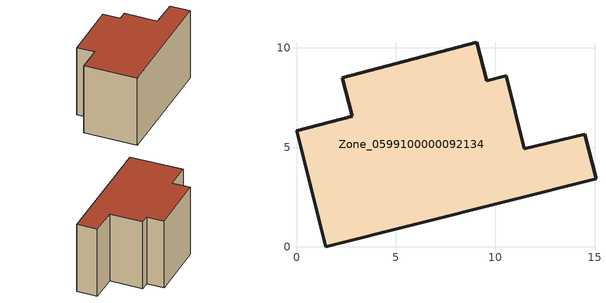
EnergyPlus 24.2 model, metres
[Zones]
Zone_0599100000092134
 floor ground (C_G): 14.5,5.66 15.06,3.41 1.46,0 0,5.82 2.8,6.56 2.29,8.49 9.06,10.28 9.57,8.35 10.54,8.6 11.44,4.93 z0
 wall outside (C_F): 9.57,8.35 9.06,10.28 2.29,8.49 2.8,6.56 0,5.82 1.46,0 15.06,3.41 14.5,5.66 11.44,4.93 10.54,8.6 9.57,8.35 z0:8.24
 roof outside (C_R): 1.46,0 15.06,3.41 14.5,5.66 11.44,4.93 10.54,8.6 9.57,8.35 9.06,10.28 2.29,8.49 2.8,6.56 0,5.82 z8.24
[BUILDING]
Pand.0599100000092134: North Axis=0; Terrain=City; Loads Convergence Tolerance Value=0.04; Temperature Convergence Tolerance Value=0.4; Solar Distribution=FullExterior; Maximum Number of Warmup Days=25; Minimum Number of Warmup Days=1
[Site:Location]
Rotterdam.The.Hague.AP_ZH_NLD Design_Conditions: Latitude=51.96; Longitude=4.45; Time Zone=1; Elevation=-4.5
[SITE:GROUNDTEMPERATURE:BUILDINGSURFACE]
18, 18, 18, 18, 18, 18, 18, 18, 18, 18, 18, 18
[MATERIAL] Thermal Absorptance=0.9; Solar Absorptance=0.7; Visible Absorptance=0.7
Name | Roughness | Thickness | Conductivity | Density | Specific Heat
G.TC.1975-1991 | MediumSmooth | 0.15 | 0.288461 | 540 | 1210
F.TC.1975-1991 | Rough | 0.3 | 0.230769 | 1920 | 840
R.TC.1975-1991 | MediumRough | 0.2 | 0.153846 | 1500 | 1000
[CONSTRUCTION]
C_G: G.TC.1975-1991
C_F: F.TC.1975-1991
C_R: R.TC.1975-1991
[ZONE]
Zone_0599100000092134: Type=1; Multiplier=1; Ceiling Height=Autocalculate; Volume=Autocalculate; Floor Area=autocalculate; Part of Total Floor Area=Yes
[ZONEINFILTRATION:DESIGNFLOWRATE]
Infil_Zone_0599100000092134: Zone or ZoneList or Space or SpaceList=Zone_0599100000092134; Schedule=AlwaysOn; Design Flow Rate Calculation Method=Flow/Area; Flow Rate per Floor Area=0.003; Constant Term Coefficient=1; Temperature Term Coefficient=0; Velocity Term Coefficient=0; Velocity Squared Term Coefficient=0
[HVACTEMPLATE:ZONE:IDEALLOADSAIRSYSTEM]
Zone_0599100000092134: Maximum Heating Supply Air Temperature=50; Minimum Cooling Supply Air Temperature=13; Maximum Heating Supply Air Humidity Ratio=0.0156; Minimum Cooling Supply Air Humidity Ratio=0.0077; Heating Limit=NoLimit; Cooling Limit=NoLimit; Dehumidification Control Type=ConstantSensibleHeatRatio; Cooling Sensible Heat Ratio=0.7; Dehumidification Setpoint=60; Humidification Control Type=None; Humidification Setpoint=30; Outdoor Air Method=None; Outdoor Air Flow Rate per Person=0.00944; Outdoor Air Flow Rate per Zone Floor Area=0; Outdoor Air Flow Rate per Zone=0; Demand Controlled Ventilation Type=None; Outdoor Air Economizer Type=NoEconomizer; Heat Recovery Type=None; Sensible Heat Recovery Effectiveness=0.7; Latent Heat Recovery Effectiveness=0.65
[ZONECONTROL:THERMOSTAT]
ThermostatControl_Zone_0599100000092134: Zone or ZoneList=Zone_0599100000092134; Control Type Schedule=DualSetpointControlType; Control 1=Thermostat_Zone_0599100000092134; Temperature Difference Between Cutout And Setpoint=0
[THERMOSTATSETPOINT:DUALSETPOINT]
Thermostat_Zone_0599100000092134: Heating Setpoint Temperature Schedule=HeatingSetpoint_Zone_0599100000092134; Cooling Setpoint Temperature Schedule=CoolingSetpoint_Zone_0599100000092134
[SCHEDULE:COMPACT]
HeatingSetpoint_Zone_0599100000092134: Through: 12/31, For: AllDays, Until: 24:00, 21
CoolingSetpoint_Zone_0599100000092134: Through: 12/31, For: AllDays, Until: 24:00, 24
DualSetpointControlType: Through: 12/31, For: AllDays, Until: 24:00, 4
AlwaysOn: Through: 12/31, For: AllDays, Until: 24:00, 1
